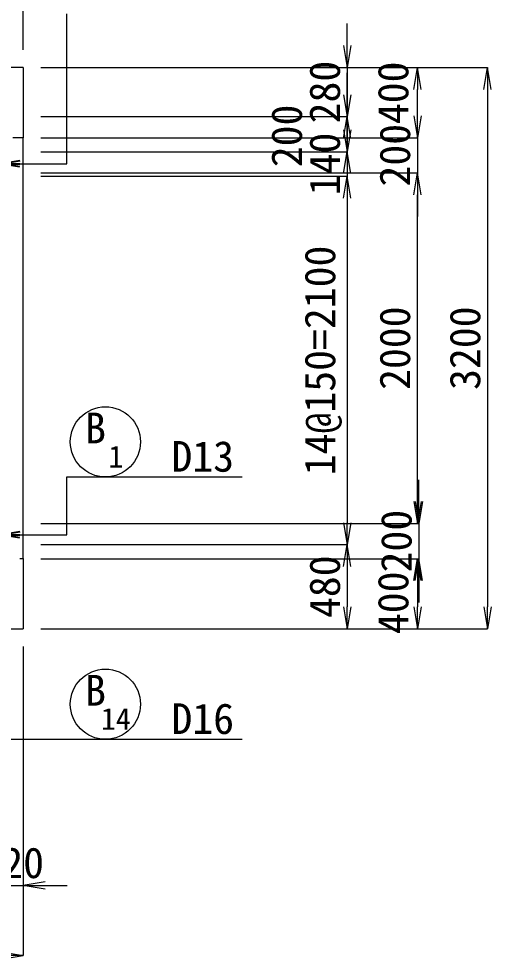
# Model space of a CAD drawing. Header units: millimetres. Extents: x 169470 to 758170, y -17820 to 11880.
# Drawn here: x 525177 to 527871, y -1182 to 4179 of the extents above; entities that cross this region are included whole.
import ezdxf
from ezdxf.enums import TextEntityAlignment as Align

# ---------------------------------------------------------------- set-up
doc = ezdxf.new("R2010")
doc.units = ezdxf.units.MM
doc.header["$LTSCALE"] = 50
doc.header["$PDSIZE"] = 300
doc.linetypes.add('SXF_跳び破線', pattern=[12, 6, -6])
doc.layers.get('Defpoints').update_dxf_attribs({"color": 151})
for name, color, linetype, lineweight in [('D-BGD', 7, 'Continuous', 13), ('D-STR-DIM', 7, 'Continuous', 13), ('D-STR-HTXT', 7, 'Continuous', 13), ('D-STR-TXT', 7, 'Continuous', 13)]:
    doc.layers.add(name, color=color, linetype=linetype, lineweight=lineweight)
doc.styles.add('MS ゴシック', font='MS Gothic.ttf')
doc.styles.add('YOKO_GOTHIC', font='MS Gothic.ttf')
doc.dimstyles.new('DIM-50', dxfattribs={"dimscale": 50, "dimtxt": 3.5, "dimasz": 2.5, "dimexe": 0, "dimexo": 2, "dimgap": 0.8, "dimtad": 1, "dimdec": 0, "dimzin": 1, "dimdsep": 46, "dimtxsty": 'MS ゴシック', "dimblk": 'OPEN', "dimcen": 0.1, "dimclrd": 256, "dimclre": 256, "dimclrt": 256, "dimaunit": 1, "dimadec": 3, "dimazin": 0, "dimtfac": 1, "dimtdec": 0, "dimtix": 1, "dimtmove": 2, "dimatfit": 3, "dimldrblk": 'OPEN', "dimfxl": 1, "dimlwd": -1, "dimlwe": -1, "dimarcsym": 2})
doc.dimstyles.new('S50', dxfattribs={"dimscale": 50, "dimtxt": 3.5, "dimasz": 2, "dimexe": 1, "dimexo": 1, "dimgap": 1, "dimtad": 1, "dimdec": 0, "dimzin": 1, "dimdsep": 46, "dimtxsty": 'YOKO_GOTHIC', "dimblk": 'OPEN', "dimcen": 0, "dimclrd": 256, "dimclre": 256, "dimclrt": 256, "dimaunit": 1, "dimadec": 3, "dimazin": 0, "dimtfac": 1, "dimtdec": 0, "dimtix": 1, "dimtmove": 2, "dimatfit": 3, "dimldrblk": 'OPEN', "dimfxl": 1, "dimlwd": -1, "dimlwe": -1, "dimarcsym": 0})

# ---------------------------------------------------------------- blocks, each defined once
blk = doc.blocks.new('_Open')
at = {"color": 0, "linetype": 'ByBlock', "lineweight": -2}
for p, q in [((-1, 0.167), (0, 0)), ((-1, -0.167), (0, 0)), ((0, 0), (-1, 0))]:
    blk.add_line(p, q, dxfattribs=at)
blk = doc.blocks.new('*D1873')
at = {"layer": 'D-STR-DIM', "ltscale": 1500, "transparency": 16777216}
for p, q in [((524202.5, 4501), (524202.5, 6396.4)), ((524327.5, 6396.4), (525077.5, 6396.4)), ((525202.5, 4001), (525202.5, 6396.4))]:
    blk.add_line(p, q, dxfattribs=at)
at = {"layer": 'Defpoints', "color": 0, "ltscale": 1500, "transparency": 16777216}
for p in [(525202.5, 6396.4), (524202.5, 4401), (525202.5, 3901)]:
    blk.add_point(p, dxfattribs=at)
at = {"layer": 'D-STR-DIM', "ltscale": 1500, "transparency": 16777216, "xscale": 125, "yscale": 125, "zscale": 125, "rotation": 180}
blk.add_blockref('_Open', (524202.5, 6396.4), dxfattribs=at)
at = {"layer": 'D-STR-DIM', "ltscale": 1500, "transparency": 16777216, "xscale": 125, "yscale": 125, "zscale": 125}
blk.add_blockref('_Open', (525202.5, 6396.4), dxfattribs=at)
at = {"layer": 'D-STR-DIM', "ltscale": 1500, "transparency": 16777216, "insert": (524702.5, 6523.9), "char_height": 175, "attachment_point": 5, "style": 'MS ゴシック'}
blk.add_mtext('1000', dxfattribs=at)
blk = doc.blocks.new('*D508')
at = {"layer": 'D-STR-DIM', "ltscale": 1500, "transparency": 16777216}
for p, q in [((523302.5, 4501), (523302.5, 6796.4)), ((523427.5, 6796.4), (525077.5, 6796.4)), ((525202.5, 4001), (525202.5, 6796.4))]:
    blk.add_line(p, q, dxfattribs=at)
at = {"layer": 'Defpoints', "color": 0, "ltscale": 1500, "transparency": 16777216}
for p in [(525202.5, 6796.4), (523302.5, 4401), (525202.5, 3901)]:
    blk.add_point(p, dxfattribs=at)
at = {"layer": 'D-STR-DIM', "ltscale": 1500, "transparency": 16777216, "xscale": 125, "yscale": 125, "zscale": 125, "rotation": 180}
blk.add_blockref('_Open', (523302.5, 6796.4), dxfattribs=at)
at = {"layer": 'D-STR-DIM', "ltscale": 1500, "transparency": 16777216, "xscale": 125, "yscale": 125, "zscale": 125}
blk.add_blockref('_Open', (525202.5, 6796.4), dxfattribs=at)
at = {"layer": 'D-STR-DIM', "ltscale": 1500, "transparency": 16777216, "insert": (524252.5, 6923.9), "char_height": 175, "attachment_point": 5, "style": 'MS ゴシック'}
blk.add_mtext('1900', dxfattribs=at)
blk = doc.blocks.new('*D515')
at = {"layer": 'D-STR-DIM', "ltscale": 1500, "transparency": 16777216}
for p, q in [((525082.5, 601), (525082.5, -761.5)), ((525202.5, 601), (525202.5, -761.5)), ((524957.5, -761.5), (524832.5, -761.5)), ((525082.5, -761.5), (525202.5, -761.5)), ((525327.5, -761.5), (525452.5, -761.5))]:
    blk.add_line(p, q, dxfattribs=at)
at = {"layer": 'Defpoints', "color": 0, "ltscale": 1500, "transparency": 16777216}
for p in [(525082.5, 701), (525202.5, 701), (525202.5, -761.5)]:
    blk.add_point(p, dxfattribs=at)
at = {"layer": 'D-STR-DIM', "ltscale": 1500, "transparency": 16777216, "xscale": 125, "yscale": 125, "zscale": 125}
blk.add_blockref('_Open', (525082.5, -761.5), dxfattribs=at)
at = {"layer": 'D-STR-DIM', "ltscale": 1500, "transparency": 16777216, "xscale": 125, "yscale": 125, "zscale": 125, "rotation": 180}
blk.add_blockref('_Open', (525202.5, -761.5), dxfattribs=at)
at = {"layer": 'D-STR-DIM', "ltscale": 1500, "transparency": 16777216, "insert": (525142.5, -634), "char_height": 175, "attachment_point": 5, "style": 'MS ゴシック'}
blk.add_mtext('120', dxfattribs=at)
blk = doc.blocks.new('*D516')
at = {"layer": 'D-STR-DIM', "ltscale": 1500, "transparency": 16777216}
for p, q in [((523302.5, 601), (523302.5, -1161.5)), ((525202.5, 601), (525202.5, -1161.5)), ((525077.5, -1161.5), (523427.5, -1161.5))]:
    blk.add_line(p, q, dxfattribs=at)
at = {"layer": 'Defpoints', "color": 0, "ltscale": 1500, "transparency": 16777216}
for p in [(523302.5, 701), (525202.5, 701), (523302.5, -1161.5)]:
    blk.add_point(p, dxfattribs=at)
at = {"layer": 'D-STR-DIM', "ltscale": 1500, "transparency": 16777216, "xscale": 125, "yscale": 125, "zscale": 125, "rotation": 180}
blk.add_blockref('_Open', (523302.5, -1161.5), dxfattribs=at)
at = {"layer": 'D-STR-DIM', "ltscale": 1500, "transparency": 16777216, "xscale": 125, "yscale": 125, "zscale": 125}
blk.add_blockref('_Open', (525202.5, -1161.5), dxfattribs=at)
at = {"layer": 'D-STR-DIM', "ltscale": 1500, "transparency": 16777216, "insert": (524252.5, -1034), "char_height": 175, "attachment_point": 5, "style": 'MS ゴシック'}
blk.add_mtext('1900', dxfattribs=at)
blk = doc.blocks.new('*D517')
at = {"layer": 'D-STR-DIM', "ltscale": 1500, "transparency": 16777216}
for p, q in [((527050.2, 4026), (527050.2, 4151)), ((525302.5, 3901), (527050.2, 3901)), ((527050.2, 3901), (527050.2, 3621)), ((525302.5, 3621), (527050.2, 3621)), ((527050.2, 3496), (527050.2, 3371))]:
    blk.add_line(p, q, dxfattribs=at)
at = {"layer": 'Defpoints', "color": 0, "ltscale": 1500, "transparency": 16777216}
for p in [(525202.5, 3901), (525202.5, 3621), (527050.2, 3621)]:
    blk.add_point(p, dxfattribs=at)
at = {"layer": 'D-STR-DIM', "ltscale": 1500, "transparency": 16777216, "xscale": 125, "yscale": 125, "zscale": 125}
for p, rotation in [((527050.2, 3901), 270), ((527050.2, 3621), 90)]:
    blk.add_blockref('_Open', p, dxfattribs=dict(at, rotation=rotation))
at = {"layer": 'D-STR-DIM', "ltscale": 1500, "transparency": 16777216, "insert": (526922.7, 3761), "char_height": 175, "attachment_point": 5, "rotation": 90, "style": 'MS ゴシック'}
blk.add_mtext('280', dxfattribs=at)
blk = doc.blocks.new('*D518')
at = {"layer": 'D-STR-DIM', "ltscale": 1500, "transparency": 16777216}
for p, q in [((527050.2, 3746), (527050.2, 3871)), ((525302.5, 3621), (527050.2, 3621)), ((527050.2, 3621), (527050.2, 3421)), ((525302.5, 3421), (527050.2, 3421)), ((527050.2, 3296), (527050.2, 3171))]:
    blk.add_line(p, q, dxfattribs=at)
at = {"layer": 'Defpoints', "color": 0, "ltscale": 1500, "transparency": 16777216}
for p in [(525202.5, 3621), (525202.5, 3421), (527050.2, 3421)]:
    blk.add_point(p, dxfattribs=at)
at = {"layer": 'D-STR-DIM', "ltscale": 1500, "transparency": 16777216, "xscale": 125, "yscale": 125, "zscale": 125}
for p, rotation in [((527050.2, 3621), 270), ((527050.2, 3421), 90)]:
    blk.add_blockref('_Open', p, dxfattribs=dict(at, rotation=rotation))
at = {"layer": 'D-STR-DIM', "ltscale": 1500, "transparency": 16777216, "insert": (526705.9, 3511), "char_height": 175, "attachment_point": 5, "rotation": 90, "style": 'MS ゴシック'}
blk.add_mtext('200', dxfattribs=at)
blk = doc.blocks.new('*D519')
at = {"layer": 'D-STR-DIM', "ltscale": 1500, "transparency": 16777216}
for p, q in [((527050.2, 3546), (527050.2, 3671)), ((525302.5, 3421), (527050.2, 3421)), ((527050.2, 3421), (527050.2, 3281)), ((525302.5, 3281), (527050.2, 3281)), ((527050.2, 3156), (527050.2, 3031))]:
    blk.add_line(p, q, dxfattribs=at)
at = {"layer": 'Defpoints', "color": 0, "ltscale": 1500, "transparency": 16777216}
for p in [(525202.5, 3421), (525202.5, 3281), (527050.2, 3281)]:
    blk.add_point(p, dxfattribs=at)
at = {"layer": 'D-STR-DIM', "ltscale": 1500, "transparency": 16777216, "xscale": 125, "yscale": 125, "zscale": 125}
for p, rotation in [((527050.2, 3421), 270), ((527050.2, 3281), 90)]:
    blk.add_blockref('_Open', p, dxfattribs=dict(at, rotation=rotation))
at = {"layer": 'D-STR-DIM', "ltscale": 1500, "transparency": 16777216, "insert": (526922.7, 3351), "char_height": 175, "attachment_point": 5, "rotation": 90, "style": 'MS ゴシック'}
blk.add_mtext('140', dxfattribs=at)
blk = doc.blocks.new('*D438')
at = {"layer": 'D-STR-DIM', "ltscale": 1500, "transparency": 16777216}
for p, q in [((525302.5, 3281), (527050.2, 3281)), ((527050.2, 3156), (527050.2, 1306)), ((525302.5, 1181), (527050.2, 1181))]:
    blk.add_line(p, q, dxfattribs=at)
at = {"layer": 'Defpoints', "color": 0, "ltscale": 1500, "transparency": 16777216}
for p in [(525202.5, 3281), (525202.5, 1181), (527050.2, 1181)]:
    blk.add_point(p, dxfattribs=at)
at = {"layer": 'D-STR-DIM', "ltscale": 1500, "transparency": 16777216, "xscale": 125, "yscale": 125, "zscale": 125}
for p, rotation in [((527050.2, 3281), 90), ((527050.2, 1181), 270)]:
    blk.add_blockref('_Open', p, dxfattribs=dict(at, rotation=rotation))
at = {"layer": 'D-STR-DIM', "ltscale": 1500, "transparency": 16777216, "insert": (526913.4, 2231), "char_height": 175, "attachment_point": 5, "rotation": 90, "style": 'MS ゴシック'}
blk.add_mtext('14@150=2100', dxfattribs=at)
blk = doc.blocks.new('*D439')
at = {"layer": 'D-STR-DIM', "ltscale": 1500, "transparency": 16777216}
for p, q in [((525302.5, 1181), (527050.2, 1181)), ((527050.2, 1056), (527050.2, 826)), ((525302.5, 701), (527050.2, 701))]:
    blk.add_line(p, q, dxfattribs=at)
at = {"layer": 'Defpoints', "color": 0, "ltscale": 1500, "transparency": 16777216}
for p in [(525202.5, 1181), (525202.5, 701), (527050.2, 701)]:
    blk.add_point(p, dxfattribs=at)
at = {"layer": 'D-STR-DIM', "ltscale": 1500, "transparency": 16777216, "xscale": 125, "yscale": 125, "zscale": 125}
for p, rotation in [((527050.2, 1181), 90), ((527050.2, 701), 270)]:
    blk.add_blockref('_Open', p, dxfattribs=dict(at, rotation=rotation))
at = {"layer": 'D-STR-DIM', "ltscale": 1500, "transparency": 16777216, "insert": (526922.7, 941), "char_height": 175, "attachment_point": 5, "rotation": 90, "style": 'MS ゴシック'}
blk.add_mtext('480', dxfattribs=at)
blk = doc.blocks.new('*D440')
at = {"layer": 'D-STR-DIM', "ltscale": 1500, "transparency": 16777216}
for p, q in [((525302.5, 1101), (527450.2, 1101)), ((527450.2, 976), (527450.2, 826)), ((525302.5, 701), (527450.2, 701))]:
    blk.add_line(p, q, dxfattribs=at)
at = {"layer": 'Defpoints', "color": 0, "ltscale": 1500, "transparency": 16777216}
for p in [(525202.5, 1101), (525202.5, 701), (527450.2, 701)]:
    blk.add_point(p, dxfattribs=at)
at = {"layer": 'D-STR-DIM', "ltscale": 1500, "transparency": 16777216, "xscale": 125, "yscale": 125, "zscale": 125}
for p, rotation in [((527450.2, 1101), 90), ((527450.2, 701), 270)]:
    blk.add_blockref('_Open', p, dxfattribs=dict(at, rotation=rotation))
at = {"layer": 'D-STR-DIM', "ltscale": 1500, "transparency": 16777216, "insert": (527312.7, 849.4), "char_height": 175, "attachment_point": 5, "rotation": 90, "style": 'MS ゴシック'}
blk.add_mtext('400', dxfattribs=at)
blk = doc.blocks.new('*D441')
at = {"layer": 'D-STR-DIM', "ltscale": 1500, "transparency": 16777216}
for p, q in [((525302.5, 3301), (527450.2, 3301)), ((527450.2, 1426), (527450.2, 3176)), ((525302.5, 1301), (527450.2, 1301))]:
    blk.add_line(p, q, dxfattribs=at)
at = {"layer": 'Defpoints', "color": 0, "ltscale": 1500, "transparency": 16777216}
for p in [(525202.5, 3301), (527450.2, 3301), (525202.5, 1301)]:
    blk.add_point(p, dxfattribs=at)
at = {"layer": 'D-STR-DIM', "ltscale": 1500, "transparency": 16777216, "xscale": 125, "yscale": 125, "zscale": 125}
for p, rotation in [((527450.2, 3301), 90), ((527450.2, 1301), 270)]:
    blk.add_blockref('_Open', p, dxfattribs=dict(at, rotation=rotation))
at = {"layer": 'D-STR-DIM', "ltscale": 1500, "transparency": 16777216, "insert": (527322.7, 2301), "char_height": 175, "attachment_point": 5, "rotation": 90, "style": 'MS ゴシック'}
blk.add_mtext('2000', dxfattribs=at)
blk = doc.blocks.new('*D442')
at = {"layer": 'D-STR-DIM', "ltscale": 1500, "transparency": 16777216}
for p, q in [((525302.5, 3901), (527450.2, 3901)), ((527450.2, 3626), (527450.2, 3776)), ((525302.5, 3501), (527450.2, 3501))]:
    blk.add_line(p, q, dxfattribs=at)
at = {"layer": 'Defpoints', "color": 0, "ltscale": 1500, "transparency": 16777216}
for p in [(525202.5, 3901), (527450.2, 3901), (525202.5, 3501)]:
    blk.add_point(p, dxfattribs=at)
at = {"layer": 'D-STR-DIM', "ltscale": 1500, "transparency": 16777216, "xscale": 125, "yscale": 125, "zscale": 125}
for p, rotation in [((527450.2, 3901), 90), ((527450.2, 3501), 270)]:
    blk.add_blockref('_Open', p, dxfattribs=dict(at, rotation=rotation))
at = {"layer": 'D-STR-DIM', "ltscale": 1500, "transparency": 16777216, "insert": (527312.7, 3756.6), "char_height": 175, "attachment_point": 5, "rotation": 90, "style": 'MS ゴシック'}
blk.add_mtext('400', dxfattribs=at)
blk = doc.blocks.new('*D443')
at = {"layer": 'D-STR-DIM', "ltscale": 1500, "transparency": 16777216}
for p, q in [((525302.5, 3901), (527850.2, 3901)), ((527850.2, 3776), (527850.2, 826)), ((525302.5, 701), (527850.2, 701))]:
    blk.add_line(p, q, dxfattribs=at)
at = {"layer": 'Defpoints', "color": 0, "ltscale": 1500, "transparency": 16777216}
for p in [(525202.5, 3901), (525202.5, 701), (527850.2, 701)]:
    blk.add_point(p, dxfattribs=at)
at = {"layer": 'D-STR-DIM', "ltscale": 1500, "transparency": 16777216, "xscale": 125, "yscale": 125, "zscale": 125}
for p, rotation in [((527850.2, 3901), 90), ((527850.2, 701), 270)]:
    blk.add_blockref('_Open', p, dxfattribs=dict(at, rotation=rotation))
at = {"layer": 'D-STR-DIM', "ltscale": 1500, "transparency": 16777216, "insert": (527722.7, 2301), "char_height": 175, "attachment_point": 5, "rotation": 90, "style": 'MS ゴシック'}
blk.add_mtext('3200', dxfattribs=at)
blk = doc.blocks.new('*D1782')
at = {"layer": 'D-STR-DIM', "ltscale": 1500, "transparency": 16777216}
for p, q in [((527458.6, 1426), (527458.6, 1551)), ((525302.5, 1301), (527458.6, 1301)), ((527458.6, 1301), (527458.6, 1101)), ((525302.5, 1101), (527458.6, 1101)), ((527458.6, 976), (527458.6, 851))]:
    blk.add_line(p, q, dxfattribs=at)
at = {"layer": 'Defpoints', "color": 0, "ltscale": 1500, "transparency": 16777216}
for p in [(525202.5, 1301), (525202.5, 1101), (527458.6, 1101)]:
    blk.add_point(p, dxfattribs=at)
at = {"layer": 'D-STR-DIM', "ltscale": 1500, "transparency": 16777216, "xscale": 125, "yscale": 125, "zscale": 125}
for p, rotation in [((527458.6, 1301), 270), ((527458.6, 1101), 90)]:
    blk.add_blockref('_Open', p, dxfattribs=dict(at, rotation=rotation))
at = {"layer": 'D-STR-DIM', "ltscale": 1500, "transparency": 16777216, "insert": (527331.1, 1201), "char_height": 175, "attachment_point": 5, "rotation": 90, "style": 'MS ゴシック'}
blk.add_mtext('200', dxfattribs=at)
blk = doc.blocks.new('*D1783')
at = {"layer": 'D-STR-DIM', "ltscale": 1500, "transparency": 16777216}
for p, q in [((527450.2, 3626), (527450.2, 3751)), ((525302.5, 3501), (527450.2, 3501)), ((527450.2, 3501), (527450.2, 3301)), ((525302.5, 3301), (527450.2, 3301)), ((527450.2, 3176), (527450.2, 3051))]:
    blk.add_line(p, q, dxfattribs=at)
at = {"layer": 'Defpoints', "color": 0, "ltscale": 1500, "transparency": 16777216}
for p in [(525202.5, 3501), (525202.5, 3301), (527450.2, 3301)]:
    blk.add_point(p, dxfattribs=at)
at = {"layer": 'D-STR-DIM', "ltscale": 1500, "transparency": 16777216, "xscale": 125, "yscale": 125, "zscale": 125}
for p, rotation in [((527450.2, 3501), 270), ((527450.2, 3301), 90)]:
    blk.add_blockref('_Open', p, dxfattribs=dict(at, rotation=rotation))
at = {"layer": 'D-STR-DIM', "ltscale": 1500, "transparency": 16777216, "insert": (527322.7, 3401), "char_height": 175, "attachment_point": 5, "rotation": 90, "style": 'MS ゴシック'}
blk.add_mtext('200', dxfattribs=at)

msp = doc.modelspace()

# ---------------------------------------------------------------- linework, layer by layer
at = {"layer": 'D-BGD'}
for p, q in [((525202.54, 3901.01), (524202.54, 3901.01)), ((525202.54, 3901.01), (525202.54, 3501.01)), ((525202.54, 1101.01), (525202.54, 3501.01)), ((525202.54, 1101.01), (525202.54, 701.01))]:
    msp.add_line(p, q, dxfattribs=at)
at = {"layer": 'D-BGD', "linetype": 'SXF_跳び破線', "ltscale": 0.2}
msp.add_lwpolyline([(525202.54, 3501.01), (524702.54, 3501.01), (524702.54, 1101.01), (525202.54, 1101.01)], dxfattribs=at)
at = {"layer": 'D-BGD'}
msp.add_lwpolyline([(523302.54, 701.01), (523602.54, 701.01), (523702.54, 601.01), (524302.54, 601.01), (524402.54, 701.01), (525202.54, 701.01)], dxfattribs=at)
at = {"layer": 'D-STR-HTXT'}
msp.add_line((525451, 1566.81), (526451, 1566.81), dxfattribs=at)
msp.add_circle((525671.05, 1766.81), 200, dxfattribs=at)
at = {"layer": 'D-STR-HTXT', "color": 4}
msp.add_circle((525671.05, 271.42), 200, dxfattribs=at)

# ---------------------------------------------------------------- texts
at = {"layer": 'D-STR-TXT', "style": 'YOKO_GOTHIC'}
for s, height, p in [('B', 175, (525614.78, 1758.49)), ('1', 125, (525730.44, 1620.69))]:
    msp.add_text(s, height=height, dxfattribs=at).set_placement(p, align=Align.CENTER)
msp.add_text('D13', height=175, dxfattribs=at).set_placement((526047.57, 1596.81))
at = {"layer": 'D-STR-TXT', "color": 4, "style": 'YOKO_GOTHIC'}
for s, height, p in [('B', 175, (525614.78, 263.1)), ('14', 125, (525730.44, 125.3))]:
    msp.add_text(s, height=height, dxfattribs=at).set_placement(p, align=Align.CENTER)
msp.add_text('D16', height=175, dxfattribs=at).set_placement((526047.57, 101.42))

# ---------------------------------------------------------------- dimensions: what is measured, and where the dimension line sits
at = {"layer": 'D-STR-DIM', "ltscale": 1500}
for base, p1, p2, picture, middle in [((525202.54, 6796.41), (523302.54, 4401.01), (525202.54, 3901.01), '*D508', (524252.54, 6923.91)), ((525202.54, 6396.41), (524202.54, 4401.01), (525202.54, 3901.01), '*D1873', (524702.54, 6523.91)), ((523302.54, -1161.5), (525202.54, 701.01), (523302.54, 701.01), '*D516', (524252.54, -1034)), ((525202.54, -761.5), (525082.54, 701.01), (525202.54, 701.01), '*D515', (525142.54, -634))]:
    dim = msp.add_linear_dim(base=base, p1=p1, p2=p2, dimstyle='DIM-50', dxfattribs=at)
    dim.commit()
    dim.dimension.update_dxf_attribs({"geometry": picture, "text_midpoint": middle})
for base, p1, p2, picture, middle in [((527050.24, 3621.01), (525202.54, 3901.01), (525202.54, 3621.01), '*D517', (526922.74, 3761.01)), ((527850.24, 701.01), (525202.54, 3901.01), (525202.54, 701.01), '*D443', (527722.74, 2301.01)), ((527450.24, 3301.01), (525202.54, 3501.01), (525202.54, 3301.01), '*D1783', (527322.74, 3401.01)), ((527050.24, 3281.01), (525202.54, 3421.01), (525202.54, 3281.01), '*D519', (526922.74, 3351.01)), ((527450.24, 3301.01), (525202.54, 1301.01), (525202.54, 3301.01), '*D441', (527322.74, 2301.01)), ((527458.57, 1101.01), (525202.54, 1301.01), (525202.54, 1101.01), '*D1782', (527331.07, 1201.01)), ((527050.24, 701.01), (525202.54, 1181.01), (525202.54, 701.01), '*D439', (526922.74, 941.01))]:
    dim = msp.add_linear_dim(base=base, p1=p1, p2=p2, angle=90, dimstyle='DIM-50', dxfattribs=at)
    dim.commit()
    dim.dimension.update_dxf_attribs({"geometry": picture, "text_midpoint": middle})
for base, p1, p2, picture, middle in [((527450.24, 3901.01), (525202.54, 3501.01), (525202.54, 3901.01), '*D442', (527312.74, 3756.65)), ((527050.24, 3421.01), (525202.54, 3621.01), (525202.54, 3421.01), '*D518', (526705.87, 3511.01)), ((527450.24, 701.01), (525202.54, 1101.01), (525202.54, 701.01), '*D440', (527312.74, 849.43))]:
    dim = msp.add_linear_dim(base=base, p1=p1, p2=p2, angle=90, dimstyle='DIM-50', dxfattribs=at)
    dim.commit()
    dim.dimension.update_dxf_attribs({"geometry": picture, "text_midpoint": middle, "dimtype": 160})
dim = msp.add_linear_dim(base=(527050.24, 1181.01), p1=(525202.54, 3281.01), p2=(525202.54, 1181.01), angle=90, text='14@150=<>', dimstyle='DIM-50', dxfattribs=at)
dim.commit()
dim.dimension.update_dxf_attribs({"geometry": '*D438', "text_midpoint": (526913.41, 2231.01)})

# ---------------------------------------------------------------- leaders
at = {"layer": 'D-STR-HTXT'}
for points in [[(524473.03, 3421.01), (524473.03, 4729.2), (526451, 4729.2)], [(524332.54, 3351.4), (525451, 3351.4), (525451, 4206.2)], [(525082.54, 3351.4), (525401.89, 3351.4)], [(524961.18, 3281.01), (524961.18, 71.42), (526451, 71.42)], [(524332.54, 1236.35), (525451, 1236.35), (525451, 1566.81)], [(525082.54, 1236.35), (525391.77, 1236.35)]]:
    msp.add_leader(points, dimstyle='S50', dxfattribs=at)

doc.saveas('drawing.dxf')
